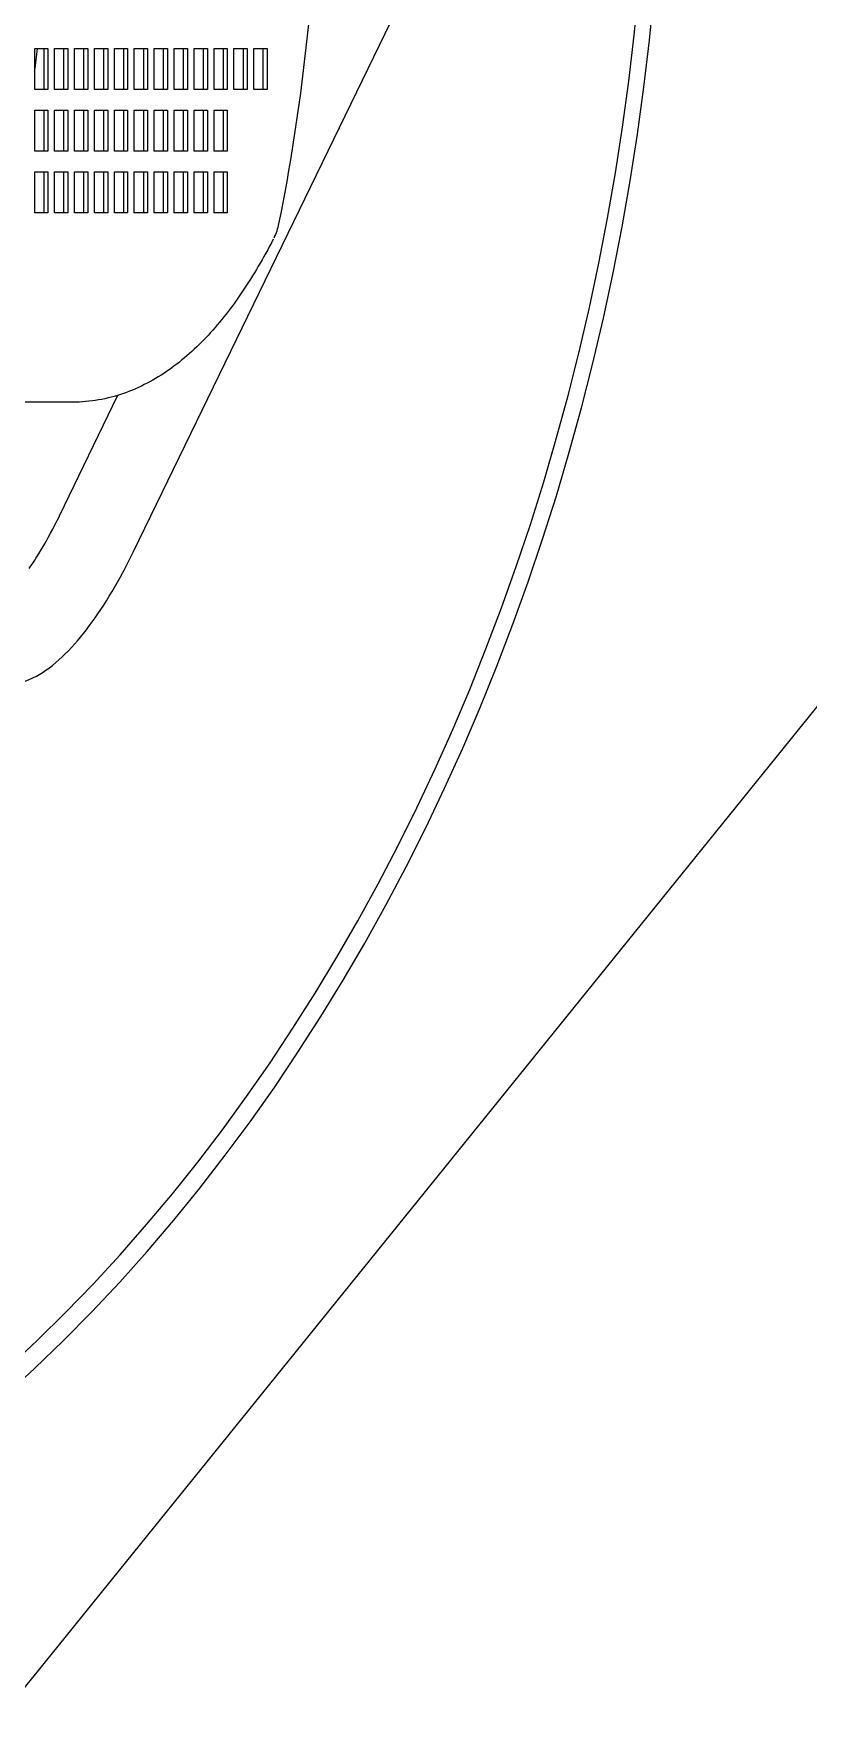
# Model space of a CAD drawing. Header units: millimetres. Extents: x -360063 to 84100, y -179792 to 59400.
# Drawn here: x 58839.2 to 59027.5, y 43323.2 to 43733.8 of the extents above; entities that cross this region are included whole.
import ezdxf

# ---------------------------------------------------------------- set-up
doc = ezdxf.new("R2010")
doc.units = ezdxf.units.MM
doc.header["$LTSCALE"] = 100
doc.layers.add('Visible', color=7, linetype='Continuous', lineweight=25)

msp = doc.modelspace()

# ---------------------------------------------------------------- linework, layer by layer
at = {"layer": 'Visible'}
for p, q in [((58863.46, 43607.83), (58983.03, 43854.3)), ((58839.42, 43730.17), (58842.65, 43730.17)), ((58839.42, 43720.17), (58839.42, 43730.17)), ((58841.7, 43720.17), (58841.7, 43730.17)), ((58842.65, 43730.17), (58842.65, 43720.17)), ((58844.26, 43730.17), (58847.49, 43730.17)), ((58844.26, 43720.17), (58844.26, 43730.17)), ((58846.54, 43720.17), (58846.54, 43730.17)), ((58847.49, 43730.17), (58847.49, 43720.17)), ((58849.11, 43730.17), (58852.34, 43730.17)), ((58849.11, 43720.17), (58849.11, 43730.17)), ((58851.39, 43720.17), (58851.39, 43730.17)), ((58852.34, 43730.17), (58852.34, 43720.17)), ((58853.95, 43720.17), (58853.95, 43730.17)), ((58853.95, 43730.17), (58857.18, 43730.17)), ((58856.23, 43720.17), (58856.23, 43730.17)), ((58857.18, 43730.17), (58857.18, 43720.17)), ((58858.79, 43730.17), (58862.02, 43730.17)), ((58858.79, 43720.17), (58858.79, 43730.17)), ((58861.08, 43720.17), (58861.08, 43730.17)), ((58862.02, 43730.17), (58862.02, 43720.17)), ((58863.64, 43730.17), (58866.87, 43730.17)), ((58863.64, 43720.17), (58863.64, 43730.17)), ((58865.92, 43720.17), (58865.92, 43730.17)), ((58866.87, 43730.17), (58866.87, 43720.17)), ((58868.48, 43730.17), (58871.71, 43730.17)), ((58868.48, 43720.17), (58868.48, 43730.17)), ((58870.77, 43720.17), (58870.77, 43730.17)), ((58871.71, 43730.17), (58871.71, 43720.17)), ((58873.33, 43720.17), (58873.33, 43730.17)), ((58873.33, 43730.17), (58876.56, 43730.17)), ((58875.61, 43720.17), (58875.61, 43730.17)), ((58876.56, 43730.17), (58876.56, 43720.17)), ((58878.17, 43730.17), (58881.4, 43730.17)), ((58878.17, 43720.17), (58878.17, 43730.17)), ((58880.46, 43720.17), (58880.46, 43730.17)), ((58881.4, 43730.17), (58881.4, 43720.17)), ((58883.02, 43720.17), (58883.02, 43730.17)), ((58883.02, 43730.17), (58886.25, 43730.17)), ((58885.3, 43720.17), (58885.3, 43730.17)), ((58886.25, 43730.17), (58886.25, 43720.17)), ((58887.86, 43730.17), (58891.09, 43730.17)), ((58887.86, 43720.17), (58887.86, 43730.17)), ((58890.15, 43720.17), (58890.15, 43730.17)), ((58891.09, 43730.17), (58891.09, 43720.17)), ((58892.71, 43730.17), (58895.94, 43730.17)), ((58892.71, 43720.17), (58892.71, 43730.17)), ((58894.99, 43720.17), (58894.99, 43730.17)), ((58895.94, 43730.17), (58895.94, 43720.17)), ((58842.65, 43720.17), (58839.42, 43720.17)), ((58847.49, 43720.17), (58844.26, 43720.17)), ((58852.34, 43720.17), (58849.11, 43720.17)), ((58857.18, 43720.17), (58853.95, 43720.17)), ((58862.02, 43720.17), (58858.79, 43720.17)), ((58866.87, 43720.17), (58863.64, 43720.17)), ((58871.71, 43720.17), (58868.48, 43720.17)), ((58876.56, 43720.17), (58873.33, 43720.17)), ((58881.4, 43720.17), (58878.17, 43720.17)), ((58886.25, 43720.17), (58883.02, 43720.17)), ((58891.09, 43720.17), (58887.86, 43720.17)), ((58895.94, 43720.17), (58892.71, 43720.17)), ((58839.42, 43715.17), (58842.65, 43715.17)), ((58839.42, 43705.17), (58839.42, 43715.17)), ((58841.7, 43705.17), (58841.7, 43715.17)), ((58842.65, 43715.17), (58842.65, 43705.17)), ((58844.26, 43705.17), (58844.26, 43715.17)), ((58844.26, 43715.17), (58847.49, 43715.17)), ((58846.54, 43705.17), (58846.54, 43715.17)), ((58847.49, 43715.17), (58847.49, 43705.17)), ((58849.11, 43715.17), (58852.34, 43715.17)), ((58849.11, 43705.17), (58849.11, 43715.17)), ((58851.39, 43705.17), (58851.39, 43715.17)), ((58852.34, 43715.17), (58852.34, 43705.17)), ((58853.95, 43715.17), (58857.18, 43715.17)), ((58853.95, 43705.17), (58853.95, 43715.17)), ((58856.23, 43705.17), (58856.23, 43715.17)), ((58857.18, 43715.17), (58857.18, 43705.17)), ((58858.79, 43715.17), (58862.02, 43715.17)), ((58858.79, 43705.17), (58858.79, 43715.17)), ((58861.08, 43705.17), (58861.08, 43715.17)), ((58862.02, 43715.17), (58862.02, 43705.17)), ((58863.64, 43715.17), (58866.87, 43715.17)), ((58863.64, 43705.17), (58863.64, 43715.17)), ((58865.92, 43705.17), (58865.92, 43715.17)), ((58866.87, 43715.17), (58866.87, 43705.17)), ((58868.48, 43705.17), (58868.48, 43715.17)), ((58868.48, 43715.17), (58871.71, 43715.17)), ((58870.77, 43705.17), (58870.77, 43715.17)), ((58871.71, 43715.17), (58871.71, 43705.17)), ((58873.33, 43705.17), (58873.33, 43715.17)), ((58873.33, 43715.17), (58876.56, 43715.17)), ((58875.61, 43705.17), (58875.61, 43715.17)), ((58876.56, 43715.17), (58876.56, 43705.17)), ((58878.17, 43705.17), (58878.17, 43715.17)), ((58878.17, 43715.17), (58881.4, 43715.17)), ((58880.46, 43705.17), (58880.46, 43715.17)), ((58881.4, 43715.17), (58881.4, 43705.17)), ((58883.02, 43715.17), (58886.25, 43715.17)), ((58883.02, 43705.17), (58883.02, 43715.17)), ((58885.3, 43705.17), (58885.3, 43715.17)), ((58886.25, 43715.17), (58886.25, 43705.17)), ((58842.65, 43705.17), (58839.42, 43705.17)), ((58847.49, 43705.17), (58844.26, 43705.17)), ((58852.34, 43705.17), (58849.11, 43705.17)), ((58857.18, 43705.17), (58853.95, 43705.17)), ((58862.02, 43705.17), (58858.79, 43705.17)), ((58866.87, 43705.17), (58863.64, 43705.17)), ((58871.71, 43705.17), (58868.48, 43705.17)), ((58876.56, 43705.17), (58873.33, 43705.17)), ((58881.4, 43705.17), (58878.17, 43705.17)), ((58886.25, 43705.17), (58883.02, 43705.17)), ((58839.42, 43700.17), (58842.65, 43700.17)), ((58839.42, 43690.17), (58839.42, 43700.17)), ((58841.7, 43690.17), (58841.7, 43700.17)), ((58842.65, 43700.17), (58842.65, 43690.17)), ((58844.26, 43690.17), (58844.26, 43700.17)), ((58844.26, 43700.17), (58847.49, 43700.17)), ((58846.54, 43690.17), (58846.54, 43700.17)), ((58847.49, 43700.17), (58847.49, 43690.17)), ((58849.11, 43700.17), (58852.34, 43700.17)), ((58849.11, 43690.17), (58849.11, 43700.17)), ((58851.39, 43690.17), (58851.39, 43700.17)), ((58852.34, 43700.17), (58852.34, 43690.17)), ((58853.95, 43700.17), (58857.18, 43700.17)), ((58853.95, 43690.17), (58853.95, 43700.17)), ((58856.23, 43690.17), (58856.23, 43700.17)), ((58857.18, 43700.17), (58857.18, 43690.17)), ((58858.79, 43700.17), (58862.02, 43700.17)), ((58858.79, 43690.17), (58858.79, 43700.17)), ((58861.08, 43690.17), (58861.08, 43700.17)), ((58862.02, 43700.17), (58862.02, 43690.17)), ((58863.64, 43700.17), (58866.87, 43700.17)), ((58863.64, 43690.17), (58863.64, 43700.17)), ((58865.92, 43690.17), (58865.92, 43700.17)), ((58866.87, 43700.17), (58866.87, 43690.17)), ((58868.48, 43690.17), (58868.48, 43700.17)), ((58868.48, 43700.17), (58871.71, 43700.17)), ((58870.77, 43690.17), (58870.77, 43700.17)), ((58871.71, 43700.17), (58871.71, 43690.17)), ((58873.33, 43690.17), (58873.33, 43700.17)), ((58873.33, 43700.17), (58876.56, 43700.17)), ((58875.61, 43690.17), (58875.61, 43700.17)), ((58876.56, 43700.17), (58876.56, 43690.17)), ((58878.17, 43690.17), (58878.17, 43700.17)), ((58878.17, 43700.17), (58881.4, 43700.17)), ((58880.46, 43690.17), (58880.46, 43700.17)), ((58881.4, 43700.17), (58881.4, 43690.17)), ((58883.02, 43700.17), (58886.25, 43700.17)), ((58883.02, 43690.17), (58883.02, 43700.17)), ((58885.3, 43690.17), (58885.3, 43700.17)), ((58886.25, 43700.17), (58886.25, 43690.17)), ((58842.65, 43690.17), (58839.42, 43690.17)), ((58847.49, 43690.17), (58844.26, 43690.17)), ((58852.34, 43690.17), (58849.11, 43690.17)), ((58857.18, 43690.17), (58853.95, 43690.17)), ((58862.02, 43690.17), (58858.79, 43690.17)), ((58866.87, 43690.17), (58863.64, 43690.17)), ((58871.71, 43690.17), (58868.48, 43690.17)), ((58876.56, 43690.17), (58873.33, 43690.17)), ((58881.4, 43690.17), (58878.17, 43690.17)), ((58886.25, 43690.17), (58883.02, 43690.17)), ((58897.4, 43683.77), (58897.4, 43683.77)), ((58848.65, 43644.17), (58741.7, 43644.17)), ((58845.46, 43616.56), (58859.67, 43645.85)), ((58799.32, 43285.17), (59041.76, 43585.17))]:
    msp.add_line(p, q, dxfattribs=at)
for centre, major_axis, ratio, start_param, end_param in [((58624.49, 43800.17), (0, 481.5), 0.764292, 3.325377, 4.866739), ((58624.49, 43800.17), (0, -476.5), 0.764292, 0.175642, 1.698728), ((58777.23, 43800.17), (0, -206.82), 0.322975, 1.197005, 1.225522)]:
    msp.add_ellipse(centre, major_axis=major_axis, ratio=ratio, start_param=start_param, end_param=end_param, dxfattribs=at)
for points, knots in [([(58898.74, 43912.74), (58901.47, 43899.22), (58903.69, 43884.83), (58907.06, 43854.95), (58908.19, 43839.46), (58909.33, 43808.1), (58909.33, 43792.24), (58908.19, 43760.88), (58907.06, 43745.39), (58903.69, 43715.49), (58901.46, 43701.08), (58898.73, 43687.54)], [5.724643, 5.724643, 5.724643, 5.724643, 5.947888, 5.947888, 6.171419, 6.171419, 6.394951, 6.394951, 6.618483, 6.618483, 6.842015, 6.842015, 6.842015, 6.842015]), ([(58897.4, 43683.77), (58895.06, 43679.23), (58892.59, 43675.02), (58887.36, 43667.25), (58884.6, 43663.69), (58878.68, 43657.31), (58875.52, 43654.46), (58868.67, 43649.64), (58864.98, 43647.67), (58857.08, 43644.92), (58852.87, 43644.17), (58848.65, 43644.17)], [1.0117804, 1.0117804, 1.0117804, 1.0117804, 1.1235836, 1.1235836, 1.2353868, 1.2353868, 1.34719, 1.34719, 1.4589931, 1.4589931, 1.5707963, 1.5707963, 1.5707963, 1.5707963]), ([(58838.11, 43603.76), (58838.73, 43604.65), (58839.35, 43605.6), (58841.45, 43608.95), (58842.93, 43611.56), (58844.72, 43615.06), (58845.09, 43615.81), (58845.46, 43616.56)], [5.567896, 5.567896, 5.567896, 5.567896, 5.6771713, 5.6771713, 5.9356523, 5.9356523, 6.0047938, 6.0047938, 6.0047938, 6.0047938]), ([(58832.66, 43575.37), (58834.31, 43575.48), (58835.8, 43575.85), (58839.71, 43577.27), (58841.79, 43578.62), (58845.9, 43581.89), (58847.88, 43583.89), (58851.77, 43588.44), (58853.66, 43590.99), (58857.35, 43596.55), (58859.14, 43599.57), (58861.74, 43604.39), (58862.61, 43606.1), (58863.46, 43607.83)], [4.736225, 4.736225, 4.736225, 4.736225, 4.858886, 4.858886, 5.093666, 5.093666, 5.352147, 5.352147, 5.610628, 5.610628, 5.869109, 5.869109, 6.004794, 6.004794, 6.004794, 6.004794])]:
    msp.add_open_spline(points, degree=3, knots=knots, dxfattribs=at)
msp.add_open_spline([(58898.73, 43687.55), (58898.49, 43686.36), (58898.09, 43685.19), (58897.56, 43684.09)], degree=3, dxfattribs=at)

doc.saveas('drawing.dxf')
